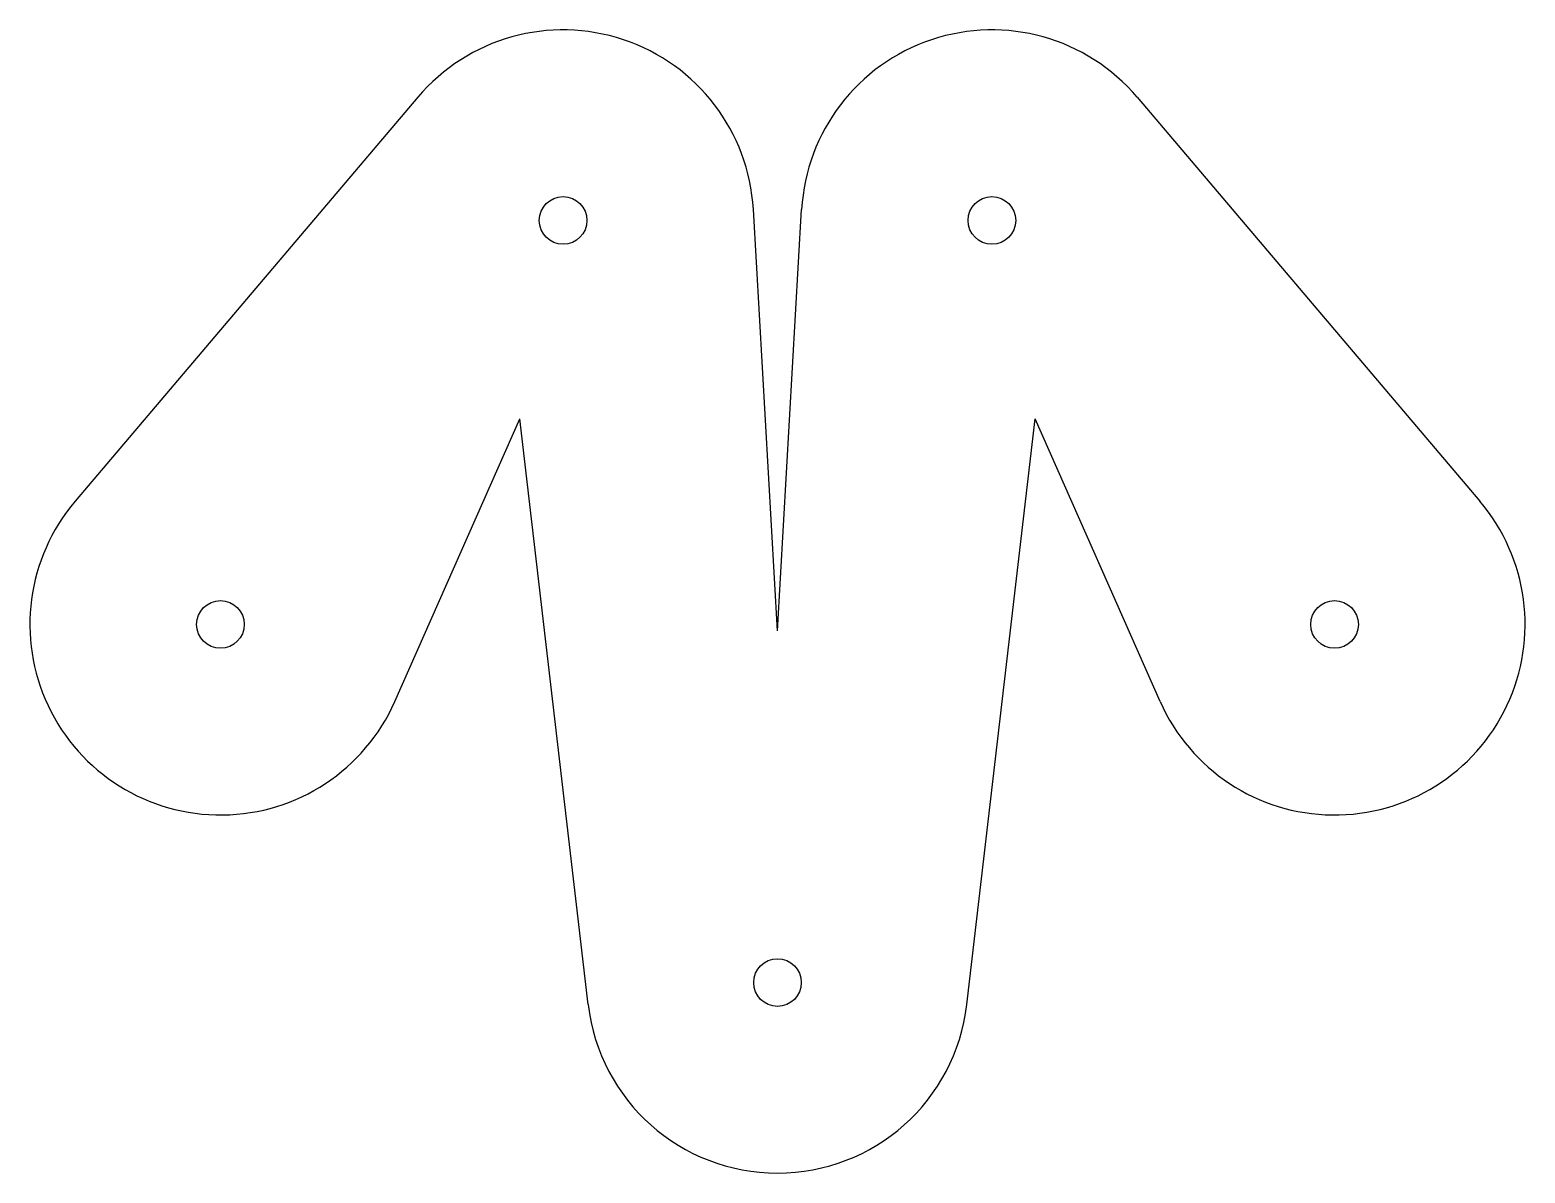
# Model space of a CAD drawing. Header units: centimetres. Extents: x -1.57 to 1.57, y -0.4 to 2.
import ezdxf

# ---------------------------------------------------------------- set-up
doc = ezdxf.new("R2010")
doc.units = ezdxf.units.CM
doc.header["$MEASUREMENT"] = 0
doc.layers.add('Ring PPMP Ligament .stp v2 v3_Ring PPMP Ligament .stp v2_0', color=7, linetype='Continuous')

msp = doc.modelspace()

# ---------------------------------------------------------------- linework, layer by layer
at = {"layer": 'Ring PPMP Ligament .stp v2 v3_Ring PPMP Ligament .stp v2_0'}
for p, q in [((-0.7551, 1.8587), (-1.4742, 1.0105)), ((0.7551, 1.8587), (1.4742, 1.0105)), ((0, 0.7387), (-0.0507, 1.6229)), ((0, 0.7387), (0.0507, 1.6229)), ((-0.8033, 0.59), (-0.5407, 1.1838)), ((-0.3973, -0.0463), (-0.5407, 1.1838)), ((0.3973, -0.0463), (0.5407, 1.1838)), ((0.8033, 0.59), (0.5407, 1.1838))]:
    msp.add_line(p, q, dxfattribs=at)
for centre in [(-0.45, 1.6), (0.45, 1.6), (-1.1691, 0.7518), (1.1691, 0.7518), (0, 0)]:
    msp.add_circle(centre, 0.05, dxfattribs=at)
for centre, start, end in [((-0.45, 1.6), 3.2789, 139.7086), ((0.45, 1.6), 40.2914, 176.7211), ((-1.1691, 0.7518), 139.7086, 336.1417), ((1.1691, 0.7518), 203.8583, 40.2914), ((0, 0), 186.6486, 353.3514)]:
    msp.add_arc(centre, 0.4, start, end, dxfattribs=at)

doc.saveas('drawing.dxf')
